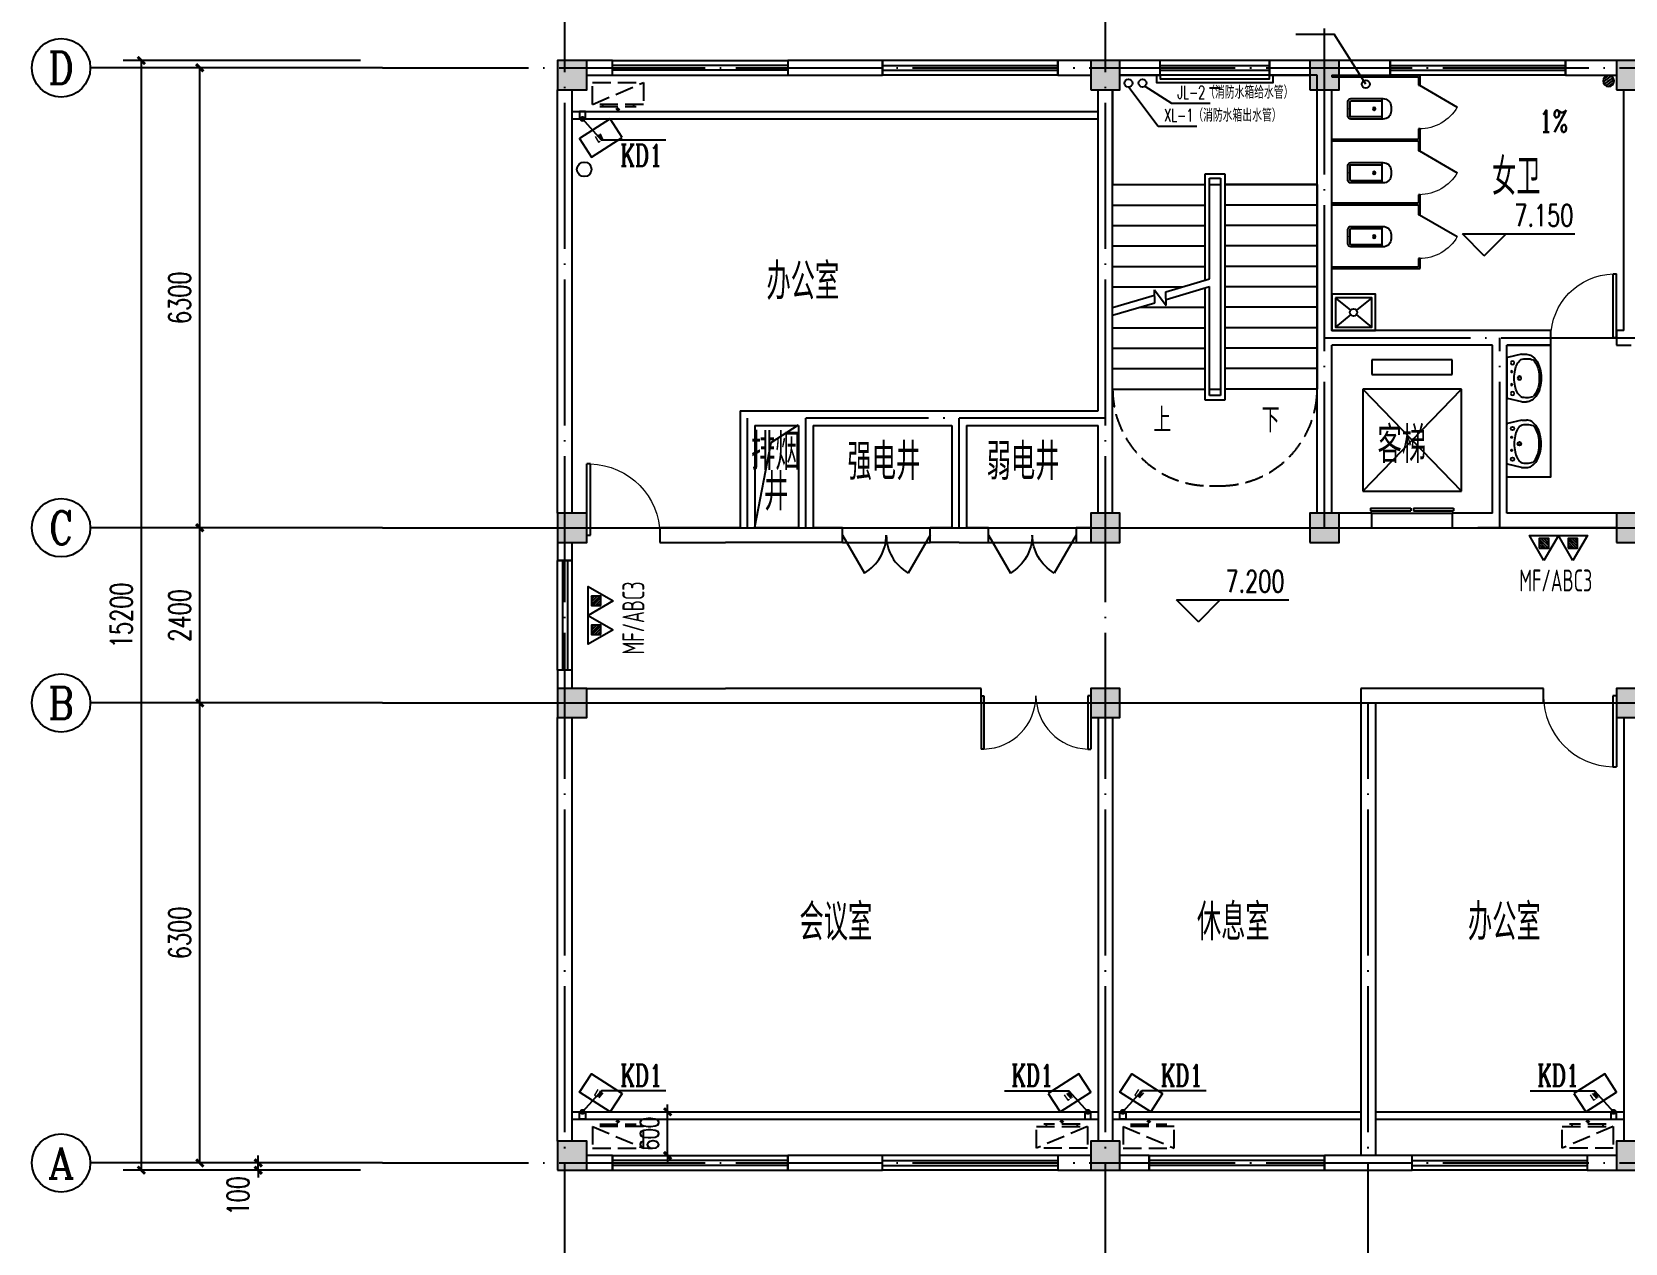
# Model space of a CAD drawing. Extents: x 6128144 to 12201635, y -1670122 to -706096.
# Drawn here: x 6437166 to 6458984, y -738884 to -722293 of the extents above; entities that cross this region are included whole.
import ezdxf
from ezdxf.enums import TextEntityAlignment as Align

# ---------------------------------------------------------------- set-up
doc = ezdxf.new("R2010")
doc.units = 0
doc.header["$LTSCALE"] = 1000
doc.header["$MEASUREMENT"] = 0
doc.linetypes.add('DASH', pattern=[0.35, 0.25, -0.1])
doc.linetypes.add('DOTE', pattern=[2.42, 2, -0.2, 0.02, -0.2])
doc.layers.get('0').update_dxf_attribs({"linetype": 'CONTINUOUS'})
doc.layers.get('Defpoints').update_dxf_attribs({"linetype": 'CONTINUOUS'})
for name, color, linetype in [('AXIS', 3, 'CONTINUOUS'), ('AXIS_TEXT', 7, 'CONTINUOUS'), ('COLUMN', 9, 'CONTINUOUS'), ('DIM_ELEV', 3, 'CONTINUOUS'), ('DIM_SYMB', 3, 'CONTINUOUS'), ('DOTE', 252, 'CONTINUOUS'), ('LATRINE', 6, 'CONTINUOUS'), ('LVTRY', 6, 'CONTINUOUS'), ('PUB_DIM', 3, 'CONTINUOUS'), ('PUB_HATCH', 8, 'CONTINUOUS'), ('PUB_TEXT', 7, 'CONTINUOUS'), ('STAIR', 5, 'CONTINUOUS'), ('TWT_LEAD', 3, 'CONTINUOUS'), ('VPIPE_DIM', 3, 'CONTINUOUS'), ('WALL', 2, 'CONTINUOUS'), ('WINDOW', 4, 'CONTINUOUS'), ('厨卫布置', 6, 'CONTINUOUS'), ('填充', 251, 'CONTINUOUS'), ('排水', 221, 'CONTINUOUS')]:
    doc.layers.add(name, color=color, linetype=linetype)
doc.styles.add('_TCH_AXIS', font='COMPLEX', dxfattribs={"bigfont": 'GBCBIG'})
doc.styles.add('_TCH_DIM', font='SIMPLEX', dxfattribs={"bigfont": 'GBCBIG'})
doc.styles.add('_TCH_DIM_T3', font='SIMPLEX', dxfattribs={"width": 0.705882, "bigfont": 'GBCBIG'})
doc.styles.add('_TCH_DIM_T3_T3', font='SIMPLEX', dxfattribs={"width": 0.705882, "bigfont": 'GBCBIG'})
doc.styles.add('_TCH_LABEL', font='COMPLEX', dxfattribs={"bigfont": 'GBCBIG'})
doc.styles.add('COMPLEX', font='COMPLEX')
doc.styles.add('DIM_FONT', font='SIMPLEX', dxfattribs={"width": 0.7, "bigfont": 'GBCBIG'})
doc.styles.add('schuco', font='sceie.shx', dxfattribs={"width": 0.7, "bigfont": 'sceic.shx'})
doc.styles.add('X02W-L0100$0$_TWT_SERIAL', font='SIMPLEX', dxfattribs={"width": 0.8, "height": 3.5, "bigfont": 'HZTXT'})
doc.styles.add('样式 1', font='sceie.shx', dxfattribs={"width": 0.7, "bigfont": 'sceic.shx'})
doc.dimstyles.new('_TCH_ARCH&&100', dxfattribs={"dimtxt": 297.5, "dimasz": 100, "dimexe": 250, "dimexo": 300, "dimgap": 126.25, "dimtad": 1, "dimdec": 0, "dimzin": 0, "dimdsep": 46, "dimtxsty": '_TCH_DIM_T3', "dimblk": 'ARCHTICK', "dimcen": 0.09, "dimclrt": 7, "dimazin": 2, "dimtfac": 1, "dimtdec": 0, "dimtix": 1, "dimtmove": 2, "dimatfit": 3, "dimfxl": 0, "dimtolj": 1, "dimtzin": 0, "dimarcsym": 0})
doc.dimstyles.new('_TCH_ARCH&&100$TCH&&100', dxfattribs={"dimtxt": 252.875, "dimasz": 100, "dimexe": 250, "dimexo": 300, "dimgap": 122.3125, "dimtad": 1, "dimdec": 0, "dimzin": 0, "dimdsep": 46, "dimtxsty": '_TCH_DIM_T3_T3', "dimblk": 'ARCHTICK', "dimcen": 0.09, "dimclrt": 7, "dimazin": 2, "dimtfac": 1, "dimtdec": 0, "dimtix": 1, "dimtmove": 2, "dimatfit": 3, "dimfxl": 0, "dimtolj": 1, "dimtzin": 0, "dimarcsym": 0})

# ---------------------------------------------------------------- blocks, each defined once
blk = doc.blocks.new('$lvtry$00000171')
at = {"layer": '排水'}
for p, q in [((-74, 11), (-11, 74)), ((-70, -27), (27, 70)), ((-53, -53), (53, 53)), ((-27, -70), (70, 27)), ((11, -74), (74, -11))]:
    blk.add_line(p, q, dxfattribs=at)
blk.add_circle((0, 0), 75, dxfattribs=at)
blk.add_point((0, 0), dxfattribs=at)
blk = doc.blocks.new('A$C2E081725')
at = {"linetype": 'DASH'}
for p, q in [((700, 94), (0, 394)), ((600, 64), (100, 64)), ((138, 94), (138, 64)), ((350, 8), (327, 39)), ((350, 49), (350, 0)), ((350, 8), (373, 39)), ((563, 94), (563, 64))]:
    blk.add_line(p, q, dxfattribs=at)
blk.add_lwpolyline([(0, 394), (0, 94), (700, 94), (700, 394)], close=True, dxfattribs=at)
blk = doc.blocks.new('$TCHSYS$APDOOR2D')
blk.add_line((0.5, 0), (0, 0.866))
at = {"lineweight": 13}
blk.add_arc((0.5, 0), 1, 120, 180, dxfattribs=at)
blk = doc.blocks.new('$lvtry$00000200')
at = {"color": 0}
for p, q in [((-110, -40), (-110, -470)), ((100, -30), (-100, -30)), ((110, -470), (110, -40))]:
    blk.add_line(p, q, dxfattribs=at)
blk.add_lwpolyline([(100, 0), (-100, 0, 0.414214), (-140, -40), (-140, -480, 0.414214), (-30, -590), (30, -590, 0.414214), (140, -480), (140, -40, 0.414214)], format="xyb", close=True, dxfattribs=at)
blk.add_lwpolyline([(140, -470), (-140, -470)], dxfattribs=at)
blk.add_circle((0, -359), 20, dxfattribs=at)
for centre, start, end in [((-100, -40), 90, 180), ((100, -40), 0, 90)]:
    blk.add_arc(centre, 10, start, end, dxfattribs=at)
for p in [(0, 0), (0, -359)]:
    blk.add_point(p, dxfattribs=at)
blk = doc.blocks.new('$plan$00000344')
for p, q in [((-280, -10), (-280, 0)), ((280, 0), (280, -10)), ((-251, -189), (-251, -186)), ((-248, -183), (-250, -185))]:
    blk.add_line(p, q)
for points in [[(-280, 0), (280, 0)], [(-326, -200), (-280, -5)], [(326, -204), (280, -5)]]:
    blk.add_lwpolyline(points)
for points in [[(-326, -200, 0.008223), (-326, -204, 0.149285)], [(253, -188, 0.098208), (193, -141, 0.066287), (110, -111, 0.052428), (0, -100, 0.052428), (-110, -111, 0.066287), (-193, -141, 0.093876), (-251, -186, 0.171377)], [(-326, -266, 0.149285), (-304, -337, 0.107079), (-231, -408, 0.075625), (-131, -450, 0.062436), (-1, -467, 0.062436), (130, -452, 0.075625), (230, -410, 0.107079), (304, -339, 0.149285), (326, -268, 0.005205), (326, -266, 0.086596)], [(-250, -358, 0.091341), (-193, -401, 0.066287), (-110, -431, 0.052428), (0, -442, 0.052428), (110, -431, 0.066287), (193, -401, 0.091756), (250, -358, 0.171377)]]:
    blk.add_lwpolyline(points, format="xyb")
at = {"flags": 128}
for points in [[(-326, -204), (-326, -268)], [(326, -204), (326, -268)]]:
    blk.add_lwpolyline(points, dxfattribs=at)
for points in [[(-253, -188, 0.172546), (-250, -358, 0.726395)], [(253, -188, -0.172546), (250, -358, -0.726395)]]:
    blk.add_lwpolyline(points, format="xyb", dxfattribs=at)
for centre, radius in [((-210, -75), 24), ((-210, -75), 24), ((-210, -75), 24), ((-90, -65), 10), ((0, -170), 25), ((90, -65), 10), ((210, -75), 24)]:
    blk.add_circle(centre, radius)
at = {"lineweight": 13}
blk.add_circle((0, -170), 15, dxfattribs=at)
blk.add_arc((-250, -186), 1, 131.3224, 180)
blk = doc.blocks.new('_LV12')
for p, q in [((-250, -50), (-39, -219)), ((39, -219), (250, -50)), ((-250, -450), (-39, -281)), ((39, -281), (250, -450))]:
    blk.add_line(p, q)
for points in [[(300, -500), (300, 0), (-300, 0), (-300, -500)], [(250, -450), (250, -50), (-250, -50), (-250, -450)]]:
    blk.add_lwpolyline(points, close=True)
blk.add_circle((0, -250), 50)
blk = doc.blocks.new('_AXISO')
blk.add_circle((0, 0), 0.5)
at = {"layer": 'AXIS_TEXT', "style": 'COMPLEX', "width": 1.041667}
blk.add_attdef('A', text='', height=0.56, dxfattribs=at).set_placement((-0.25, -0.28), (0.25, -0.28), align=Align.FIT)
blk = doc.blocks.new('_ArchTick')
at = {"color": 0, "linetype": 'ByBlock', "const_width": 0.4}
blk.add_lwpolyline([(-0.5, -0.5), (0.5, 0.5)], dxfattribs=at)
blk = doc.blocks.new('*D2775')
at = {"layer": 'Defpoints', "color": 0}
for p in [(6440266, -737785), (6441966, -737785), (6441966, -737885)]:
    blk.add_point(p, dxfattribs=at)
at = {"layer": 'PUB_DIM', "color": 0, "lineweight": -2}
for p, q in [((6441666, -737785), (6440016, -737785)), ((6440266, -737785), (6440266, -737685)), ((6440266, -737885), (6440266, -737785)), ((6441666, -737885), (6440016, -737885)), ((6440266, -737885), (6440266, -737985))]:
    blk.add_line(p, q, dxfattribs=at)
at = {"layer": 'PUB_DIM', "color": 0, "lineweight": -2, "xscale": 100, "yscale": 100, "zscale": 100}
for p, rotation in [((6440266, -737785), 270), ((6440266, -737885), 90)]:
    blk.add_blockref('_ArchTick', p, dxfattribs=dict(at, rotation=rotation))
at = {"layer": 'PUB_DIM', "color": 7, "insert": (6439991, -738235), "char_height": 297.5, "attachment_point": 5, "rotation": 90, "style": '_TCH_DIM_T3'}
blk.add_mtext('\\A1;100', dxfattribs=at)
blk = doc.blocks.new('_FZH')
blk.add_lwpolyline([(-0.5, -0.5), (0.5, -0.5), (0.5, 0.5), (-0.5, 0.5)], close=True)
at = {"layer": 'PUB_HATCH'}
blk.add_solid([(-0.5, -0.5), (0.5, -0.5), (-0.5, 0.5), (0.5, 0.5)], dxfattribs=at)
blk = doc.blocks.new('*D2947')
at = {"layer": 'AXIS', "color": 0, "lineweight": -2}
for p, q in [((6441666, -731485), (6439216, -731485)), ((6439466, -737785), (6439466, -731485)), ((6441666, -737785), (6439216, -737785))]:
    blk.add_line(p, q, dxfattribs=at)
at = {"layer": 'Defpoints', "color": 0}
for p in [(6439466, -731485), (6441966, -731485), (6441966, -737785)]:
    blk.add_point(p, dxfattribs=at)
at = {"layer": 'AXIS', "color": 0, "lineweight": -2, "xscale": 100, "yscale": 100, "zscale": 100}
for p, rotation in [((6439466, -731485), 90), ((6439466, -737785), 270)]:
    blk.add_blockref('_ArchTick', p, dxfattribs=dict(at, rotation=rotation))
at = {"layer": 'AXIS', "color": 7, "insert": (6439191, -734635), "char_height": 297.5, "attachment_point": 5, "rotation": 90, "style": '_TCH_DIM_T3'}
blk.add_mtext('\\A1;6300', dxfattribs=at)
blk = doc.blocks.new('*D2948')
at = {"layer": 'AXIS', "color": 0, "lineweight": -2}
for p, q in [((6441666, -729085), (6439216, -729085)), ((6439466, -731485), (6439466, -729085)), ((6441666, -731485), (6439216, -731485))]:
    blk.add_line(p, q, dxfattribs=at)
at = {"layer": 'Defpoints', "color": 0}
for p in [(6439466, -729085), (6441966, -729085), (6441966, -731485)]:
    blk.add_point(p, dxfattribs=at)
at = {"layer": 'AXIS', "color": 0, "lineweight": -2, "xscale": 100, "yscale": 100, "zscale": 100}
for p, rotation in [((6439466, -729085), 90), ((6439466, -731485), 270)]:
    blk.add_blockref('_ArchTick', p, dxfattribs=dict(at, rotation=rotation))
at = {"layer": 'AXIS', "color": 7, "insert": (6439191, -730285), "char_height": 297.5, "attachment_point": 5, "rotation": 90, "style": '_TCH_DIM_T3'}
blk.add_mtext('\\A1;2400', dxfattribs=at)
blk = doc.blocks.new('*D2949')
at = {"layer": 'AXIS', "color": 0, "lineweight": -2}
for p, q in [((6441666, -722785), (6439216, -722785)), ((6439466, -729085), (6439466, -722785)), ((6441666, -729085), (6439216, -729085))]:
    blk.add_line(p, q, dxfattribs=at)
at = {"layer": 'Defpoints', "color": 0}
for p in [(6439466, -722785), (6441966, -722785), (6441966, -729085)]:
    blk.add_point(p, dxfattribs=at)
at = {"layer": 'AXIS', "color": 0, "lineweight": -2, "xscale": 100, "yscale": 100, "zscale": 100}
for p, rotation in [((6439466, -722785), 90), ((6439466, -729085), 270)]:
    blk.add_blockref('_ArchTick', p, dxfattribs=dict(at, rotation=rotation))
at = {"layer": 'AXIS', "color": 7, "insert": (6439191, -725935), "char_height": 297.5, "attachment_point": 5, "rotation": 90, "style": '_TCH_DIM_T3'}
blk.add_mtext('\\A1;6300', dxfattribs=at)
blk = doc.blocks.new('*D2950')
at = {"layer": 'AXIS', "color": 0, "lineweight": -2}
for p, q in [((6441666, -722685), (6438416, -722685)), ((6438666, -737885), (6438666, -722685)), ((6441666, -737885), (6438416, -737885))]:
    blk.add_line(p, q, dxfattribs=at)
at = {"layer": 'Defpoints', "color": 0}
for p in [(6438666, -722685), (6441966, -722685), (6441966, -737885)]:
    blk.add_point(p, dxfattribs=at)
at = {"layer": 'AXIS', "color": 0, "lineweight": -2, "xscale": 100, "yscale": 100, "zscale": 100}
for p, rotation in [((6438666, -722685), 90), ((6438666, -737885), 270)]:
    blk.add_blockref('_ArchTick', p, dxfattribs=dict(at, rotation=rotation))
at = {"layer": 'AXIS', "color": 7, "insert": (6438391, -730285), "char_height": 297.5, "attachment_point": 5, "rotation": 90, "style": '_TCH_DIM_T3'}
blk.add_mtext('\\A1;15200', dxfattribs=at)
blk = doc.blocks.new('*D2962')
at = {"layer": 'Defpoints', "color": 0, "linetype": 'ByBlock'}
for p in [(6445600, -737085), (6445872, -737085), (6445600, -737685)]:
    blk.add_point(p, dxfattribs=at)
at = {"layer": 'PUB_DIM', "color": 0, "linetype": 'ByBlock', "lineweight": -2}
for p, q in [((6445872, -737085), (6445872, -736985)), ((6445872, -737685), (6445872, -737085)), ((6445900, -737085), (6446122, -737085)), ((6445872, -737685), (6445872, -737785)), ((6445900, -737685), (6446122, -737685))]:
    blk.add_line(p, q, dxfattribs=at)
at = {"layer": 'PUB_DIM', "color": 0, "linetype": 'ByBlock', "lineweight": -2, "xscale": 100, "yscale": 100, "zscale": 100}
for p, rotation in [((6445872, -737085), 270), ((6445872, -737685), 90)]:
    blk.add_blockref('_ArchTick', p, dxfattribs=dict(at, rotation=rotation))
at = {"layer": 'PUB_DIM', "color": 7, "linetype": 'ByBlock', "insert": (6445624, -737385), "char_height": 252.9, "attachment_point": 5, "rotation": 90, "style": '_TCH_DIM_T3_T3'}
blk.add_mtext('\\A1;600', dxfattribs=at)
blk = doc.blocks.new('$TCHSYS$LDOR22D')
for p, q in [((-0.517, 0.833), (-0.017, 0.833)), ((-0.517, 0.833), (-0.517, 0.667)), ((-0.017, 0.833), (-0.017, 0.667)), ((0.017, 0.833), (0.017, 0.667)), ((0.017, 0.833), (0.517, 0.833)), ((0.517, 0.833), (0.517, 0.667)), ((-0.517, 0.667), (-0.017, 0.667)), ((0.017, 0.667), (0.517, 0.667)), ((-0.5, 0.5), (0.5, 0.5))]:
    blk.add_line(p, q)
blk = doc.blocks.new('$ATTACHMENT$00000214')
h = blk.add_hatch()
h.set_pattern_fill('ANSI31', color=256, scale=200, style=0)
h.set_pattern_definition([(45, (-38543.802, -6842.639), (-17.67767, 17.67767), [])])
h.paths.add_polyline_path([(-65, 2), (65, 2), (65, -128), (-65, -128)])
for points in [[(0, 172), (-198, -172), (198, -172)], [(-65, 2), (65, 2), (65, -128), (-65, -128)]]:
    blk.add_lwpolyline(points, close=True)

msp = doc.modelspace()

# ---------------------------------------------------------------- linework, layer by layer
at = {"color": 0}
for p, q in [((6454472.9, -722324.2), (6455001.3, -722324.2)), ((6455432.6, -723009.3), (6455001.3, -722324.2)), ((6445116.5, -722885.3), (6445116.5, -722685.3)), ((6445116.5, -722685.3), (6447516.5, -722685.3)), ((6447516.5, -722752), (6445116.5, -722752)), ((6447516.5, -722818.7), (6445116.5, -722818.7)), ((6447516.5, -722685.3), (6447516.5, -722885.3)), ((6445116.5, -722885.3), (6447516.5, -722885.3)), ((6448266.6, -729185.3), (6448566.6, -729705)), ((6449466.6, -729185.3), (6449166.6, -729705)), ((6448816.5, -737885.3), (6448816.5, -737685.3)), ((6451216.5, -737685.3), (6448816.5, -737685.3)), ((6448816.5, -737752), (6451216.5, -737752)), ((6448816.5, -737818.7), (6451216.5, -737818.7)), ((6451216.5, -737685.3), (6451216.5, -737885.3)), ((6456066.5, -737885.3), (6456066.5, -737685.3)), ((6458466.5, -737685.3), (6456066.5, -737685.3)), ((6456066.5, -737752), (6458466.5, -737752)), ((6456066.5, -737818.7), (6458466.5, -737818.7)), ((6458466.5, -737685.3), (6458466.5, -737885.3)), ((6451216.5, -737885.3), (6448816.5, -737885.3)), ((6458466.5, -737885.3), (6456066.5, -737885.3))]:
    msp.add_line(p, q, dxfattribs=at)
at = {"color": 0, "extrusion": (0, 0, -1)}
for p, q in [((6448816.5, -722685.3), (6448816.5, -722885.3)), ((6451216.5, -722685.3), (6448816.5, -722685.3)), ((6448816.5, -722752), (6451216.5, -722752)), ((6448816.5, -722818.7), (6451216.5, -722818.7)), ((6451216.5, -722885.3), (6451216.5, -722685.3)), ((6455766.5, -722685.3), (6455766.5, -722885.3)), ((6458166.5, -722685.3), (6455766.5, -722685.3)), ((6455766.5, -722752), (6458166.5, -722752)), ((6455766.5, -722818.7), (6458166.5, -722818.7)), ((6458166.5, -722885.3), (6458166.5, -722685.3)), ((6451216.5, -722885.3), (6448816.5, -722885.3)), ((6458166.5, -722885.3), (6455766.5, -722885.3)), ((6450266.6, -729185.3), (6450566.6, -729705)), ((6451466.6, -729185.3), (6451166.6, -729705)), ((6445116.5, -737685.3), (6445116.5, -737885.3)), ((6445116.5, -737685.3), (6447516.5, -737685.3)), ((6447516.5, -737752), (6445116.5, -737752)), ((6447516.5, -737818.7), (6445116.5, -737818.7)), ((6447516.5, -737885.3), (6447516.5, -737685.3)), ((6452466.5, -737685.3), (6452466.5, -737885.3)), ((6452466.5, -737685.3), (6454866.5, -737685.3)), ((6454866.5, -737752), (6452466.5, -737752)), ((6454866.5, -737818.7), (6452466.5, -737818.7)), ((6454866.5, -737885.3), (6454866.5, -737685.3)), ((6445116.5, -737885.3), (6447516.5, -737885.3)), ((6452466.5, -737885.3), (6454866.5, -737885.3))]:
    msp.add_line(p, q, dxfattribs=at)
at = {"extrusion": (0, 0, -1)}
for p, q in [((6454116.5, -722685.3), (6452616.5, -722685.3)), ((6452616.5, -722885.3), (6452616.5, -722685.3)), ((6452616.5, -722752), (6454116.5, -722752)), ((6452616.5, -722818.7), (6454116.5, -722818.7)), ((6454116.5, -722885.3), (6454116.5, -722685.3)), ((6454116.5, -722885.3), (6452616.5, -722885.3)), ((6458821.5, -725607.8), (6458866.5, -725607.8)), ((6458821.5, -726485.3), (6458821.5, -725607.8)), ((6458866.5, -726485.3), (6458866.5, -725607.8)), ((6458866.5, -726485.3), (6458821.5, -726485.3)), ((6444816.5, -728210.3), (6444766.5, -728210.3)), ((6444766.5, -729185.3), (6444766.5, -728210.3)), ((6444816.5, -729185.3), (6444816.5, -728210.3)), ((6444766.5, -729185.3), (6444816.5, -729185.3)), ((6444366.5, -731035.3), (6444366.5, -729535.3)), ((6444566.5, -729535.3), (6444366.5, -729535.3)), ((6444433.2, -729535.3), (6444433.2, -731035.3)), ((6444499.8, -729535.3), (6444499.8, -731035.3)), ((6444566.5, -731035.3), (6444566.5, -729535.3)), ((6444566.5, -731035.3), (6444366.5, -731035.3))]:
    msp.add_line(p, q, dxfattribs=at)
at = {"color": 3}
for p, q in [((6452406.8, -723038.1), (6452773.4, -723271)), ((6452773.4, -723271), (6453301.8, -723271))]:
    msp.add_line(p, q, dxfattribs=at)
at = {"color": 1}
for p, q in [((6452189.1, -723049.2), (6452591.9, -723585.3)), ((6452591.9, -723585.3), (6453120.3, -723585.3))]:
    msp.add_line(p, q, dxfattribs=at)
at = {"color": 0, "linetype": 'DASH'}
for p, q in [((6453291.5, -723060.3), (6453441.5, -723060.3)), ((6453291.5, -728510.3), (6453441.5, -728510.3))]:
    msp.add_line(p, q, dxfattribs=at)
at = {"linetype": 'ByBlock'}
for p, q in [((6444566.5, -723485.3), (6451766.5, -723485.3)), ((6444566.5, -723485.3), (6451766.5, -723485.3)), ((6444566.5, -737085.3), (6448066.5, -737085.3)), ((6448066.5, -737085.3), (6451766.5, -737085.3)), ((6451966.5, -737085.3), (6455366.5, -737085.3)), ((6455566.5, -737085.3), (6458966.5, -737085.3))]:
    msp.add_line(p, q, dxfattribs=at)
for p, q in [((6450166.5, -731385.3), (6450166.5, -732116.6)), ((6450166.5, -731385.3), (6450204, -731385.3)), ((6450204, -731385.3), (6450204, -732116.6)), ((6451629, -731385.3), (6451629, -732116.6)), ((6451666.5, -731385.3), (6451629, -731385.3)), ((6451666.5, -731385.3), (6451666.5, -732116.6)), ((6458866.5, -731385.3), (6458816.5, -731385.3)), ((6458816.5, -731385.3), (6458816.5, -732360.3)), ((6458866.5, -731385.3), (6458866.5, -732360.3)), ((6450204, -732116.6), (6450166.5, -732116.6)), ((6451629, -732116.6), (6451666.5, -732116.6)), ((6458816.5, -732360.3), (6458866.5, -732360.3))]:
    msp.add_line(p, q)
at = {"color": 0}
for points in [[(6452566.5, -722885.3), (6452566.5, -722985.3), (6454166.5, -722985.3), (6454166.5, -722885.3)], [(6452616.5, -722885.3), (6452616.5, -722935.3), (6454116.5, -722935.3), (6454116.5, -722885.3)], [(6447066.5, -729075.7), (6447291.8, -727918.8), (6447666.5, -727675.7)]]:
    msp.add_lwpolyline(points, dxfattribs=at)
at = {"color": 1}
msp.add_circle((6452182.7, -722995.8), 53.8, dxfattribs=at)
at = {"color": 3}
msp.add_circle((6452374.6, -722995.1), 53.8, dxfattribs=at)
at = {"color": 0}
msp.add_circle((6455432.6, -723009.3), 53.8, dxfattribs=at)
msp.add_circle((6444730.8, -724175.9), 100)
at = {"lineweight": 13, "extrusion": (0, 0, -1)}
for centre, radius, start, end in [((-6458844, -726485.3), 877.5, 360, 88.53072), ((-6444791.5, -729185.3), 975, 91.46928, 180)]:
    msp.add_arc(centre, radius, start, end, dxfattribs=at)
at = {"color": 0, "linetype": 'DASH'}
for centre, start, end in [((6453291.5, -727185.3), 180, 270), ((6453441.5, -727185.3), 270, 360)]:
    msp.add_arc(centre, 1325, start, end, dxfattribs=at)
at = {"color": 0}
for centre, start, end in [((6448266.6, -729185.3), 300, 0), ((6449466.6, -729185.3), 180, 240)]:
    msp.add_arc(centre, 600, start, end, dxfattribs=at)
at = {"color": 0, "extrusion": (0, 0, -1)}
for centre, start, end in [((-6450266.6, -729185.3), 180, 240), ((-6451466.6, -729185.3), 300, 360)]:
    msp.add_arc(centre, 600, start, end, dxfattribs=at)
at = {"lineweight": 13}
for centre, radius, start, end in [((6450185.2, -731385.3), 731.2, 271.46928, 0), ((6451647.7, -731385.3), 731.2, 180, 268.53072), ((6458841.5, -731385.3), 975, 180, 268.53072)]:
    msp.add_arc(centre, radius, start, end, dxfattribs=at)
at = {"layer": 'AXIS', "color": 0}
for p, q in [((6441966.5, -722785.3), (6437966.5, -722785.3)), ((6441966.5, -729085.3), (6437966.5, -729085.3)), ((6441966.5, -731485.3), (6437966.5, -731485.3)), ((6441966.5, -737785.3), (6437966.5, -737785.3))]:
    msp.add_line(p, q, dxfattribs=at)
at = {"layer": 'DIM_ELEV', "color": 0}
for p, q in [((6457056, -725360.6), (6456756, -725060.6)), ((6456756, -725060.6), (6458296.3, -725060.6)), ((6457056, -725360.6), (6457356, -725060.6)), ((6453140.3, -730372.5), (6452840.3, -730072.5)), ((6452840.3, -730072.5), (6454380.6, -730072.5)), ((6453140.3, -730372.5), (6453440.3, -730072.5))]:
    msp.add_line(p, q, dxfattribs=at)
at = {"layer": 'DIM_SYMB'}
msp.add_lwpolyline([(6458218.2, -723447.4, 0, 0, 0), (6458407.4, -723282.4, 80, 0, 0), (6458633.6, -723085.2, 0, 0, 0)], format="xyseb", dxfattribs=at)
at = {"layer": 'DIM_SYMB', "const_width": 40}
for points in [[(6444719.9, -723500.2, 1), (6444693.1, -723470.5, 1)], [(6444719.9, -737070.5, 1), (6444693.1, -737100.2, 1)], [(6451613.1, -737070.5, 1), (6451639.9, -737100.2, 1)], [(6452119.9, -737070.5, 1), (6452093.1, -737100.2, 1)], [(6458813.1, -737070.5, 1), (6458839.9, -737100.2, 1)]]:
    msp.add_lwpolyline(points, format="xyb", close=True, dxfattribs=at)
at = {"layer": 'DIM_SYMB'}
for points in [[(6445849.1, -723775.2), (6444968.1, -723775.2), (6444706.5, -723485.3)], [(6445849.1, -736795.4), (6444968.1, -736795.4), (6444706.5, -737085.3)], [(6450483.8, -736795.4), (6451364.9, -736795.4), (6451626.5, -737085.3)], [(6453249.1, -736795.4), (6452368.1, -736795.4), (6452106.5, -737085.3)], [(6457683.8, -736795.4), (6458564.9, -736795.4), (6458826.5, -737085.3)]]:
    msp.add_lwpolyline(points, dxfattribs=at)
at = {"layer": 'DIM_SYMB', "color": 0}
for points in [[(6454104, -727325.3, 0, 0, 0), (6454104, -723635.3, 0, 0, 0), (6452629, -723635.3, 0, 0, 0), (6452629, -725485.3, 80, 0, 0), (6452629, -725785.3, 0, 0, 0)], [(6452629, -727325.3, 0, 0, 0), (6452629, -726365.3, 80, 0, 0), (6452629, -726065.3, 0, 0, 0)]]:
    msp.add_lwpolyline(points, format="xyseb", dxfattribs=at)
at = {"layer": 'DOTE', "linetype": 'DOTE'}
for p, q in [((6444466.5, -739785.3), (6444466.5, -720285.3)), ((6451866.5, -739785.3), (6451866.5, -720285.3)), ((6454866.5, -729085.3), (6454866.5, -720285.3)), ((6441966.5, -722785.3), (6468966.5, -722785.3)), ((6454866.5, -726485.3), (6463366.5, -726485.3)), ((6457266.5, -729085.3), (6457266.5, -726485.3)), ((6446966.5, -729085.3), (6446966.5, -727585.3)), ((6451866.5, -727585.3), (6447766.5, -727585.3)), ((6447766.5, -729085.3), (6447766.5, -727585.3)), ((6449866.5, -729085.3), (6449866.5, -727585.3)), ((6441966.5, -729085.3), (6468966.5, -729085.3)), ((6443566.5, -729085.3), (6467366.5, -729085.3)), ((6441966.5, -731485.3), (6468966.5, -731485.3)), ((6443566.5, -731485.3), (6467366.5, -731485.3)), ((6455466.5, -739785.3), (6455466.5, -731485.3)), ((6441966.5, -737785.3), (6468966.5, -737785.3))]:
    msp.add_line(p, q, dxfattribs=at)
at = {"layer": 'LATRINE'}
for p, q in [((6454966.5, -722885.3), (6456179, -722885.3)), ((6454966.5, -722885.3), (6454966.5, -722910.3)), ((6454966.5, -722910.3), (6456154, -722910.3)), ((6456154, -722910.3), (6456154, -723022.8)), ((6456154, -723022.8), (6456179, -723022.8)), ((6456179, -723022.8), (6456179, -722885.3)), ((6456179, -723622.8), (6456154, -723622.8)), ((6456154, -723622.8), (6456154, -723760.3)), ((6456179, -723772.8), (6456179, -723622.8)), ((6454966.5, -723760.3), (6456154, -723760.3)), ((6454966.5, -723760.3), (6454966.5, -723785.3)), ((6454966.5, -723785.3), (6456154, -723785.3)), ((6456154, -723785.3), (6456154, -723922.8)), ((6456179, -723922.8), (6456179, -723772.8)), ((6456154, -723922.8), (6456179, -723922.8)), ((6456179, -724522.8), (6456154, -724522.8)), ((6456154, -724522.8), (6456154, -724635.3)), ((6456179, -724647.8), (6456179, -724522.8)), ((6454966.5, -724635.3), (6456154, -724635.3)), ((6454966.5, -724635.3), (6454966.5, -724660.3)), ((6454966.5, -724660.3), (6456154, -724660.3)), ((6456154, -724660.3), (6456154, -724797.8)), ((6456179, -724797.8), (6456179, -724647.8)), ((6456154, -724797.8), (6456179, -724797.8)), ((6456179, -725397.8), (6456154, -725397.8)), ((6456154, -725397.8), (6456154, -725510.3)), ((6456179, -725535.3), (6456179, -725397.8)), ((6454966.5, -725510.3), (6456154, -725510.3)), ((6454966.5, -725510.3), (6454966.5, -725535.3)), ((6454966.5, -725535.3), (6456179, -725535.3))]:
    msp.add_line(p, q, dxfattribs=at)
msp.add_lwpolyline([(6457366.5, -728385.3), (6457966.5, -728385.3), (6457966.5, -726585.3), (6457366.5, -726585.3)], dxfattribs=at)
at = {"layer": 'STAIR', "linetype": 'ByBlock'}
for p, q in [((6454766.5, -722885.3), (6452066.5, -722885.3)), ((6454766.5, -724285.3), (6454766.5, -722885.3)), ((6451966.5, -723085.3), (6451966.5, -724285.3)), ((6451966.5, -726625.3), (6451966.5, -725902.8))]:
    msp.add_line(p, q, dxfattribs=at)
at = {"layer": 'STAIR', "color": 0}
for p, q in [((6454666.5, -722885.3), (6452066.5, -722885.3)), ((6451966.5, -723085.3), (6451966.5, -724385.3)), ((6454766.5, -724385.3), (6454766.5, -723085.3)), ((6453231.5, -725694.7), (6453231.5, -724235.3)), ((6453231.5, -724235.3), (6453501.5, -724235.3)), ((6453291.5, -725676.9), (6453291.5, -724295.3)), ((6453291.5, -724295.3), (6453441.5, -724295.3)), ((6453441.5, -724295.3), (6453441.5, -727275.3)), ((6453501.5, -724235.3), (6453501.5, -727335.3)), ((6451966.5, -726069.5), (6451966.5, -724385.3)), ((6451966.5, -724385.3), (6453231.5, -724385.3)), ((6451966.5, -724385.3), (6453231.5, -724385.3)), ((6453291.5, -725676.9), (6453291.5, -724385.3)), ((6453291.5, -724385.3), (6453441.5, -724385.3)), ((6453441.5, -724385.3), (6453441.5, -727185.3)), ((6454766.5, -724385.3), (6453501.5, -724385.3)), ((6453501.5, -724385.3), (6454766.5, -724385.3)), ((6454766.5, -724385.3), (6454766.5, -727185.3)), ((6451966.5, -724665.3), (6453231.5, -724665.3)), ((6454766.5, -724665.3), (6453501.5, -724665.3)), ((6451966.5, -724945.3), (6453231.5, -724945.3)), ((6454766.5, -724945.3), (6453501.5, -724945.3)), ((6451966.5, -725225.3), (6453231.5, -725225.3)), ((6454766.5, -725225.3), (6453501.5, -725225.3)), ((6451966.5, -725505.3), (6453231.5, -725505.3)), ((6454766.5, -725505.3), (6453501.5, -725505.3)), ((6451966.5, -725785.3), (6452925.5, -725785.3)), ((6452544.2, -726002.6), (6452539.5, -725824.2)), ((6452539.5, -725824.2), (6452699.5, -726040.4)), ((6452694.6, -725853.7), (6453291.5, -725676.9)), ((6452699.5, -726040.4), (6452694.6, -725853.7)), ((6452697.4, -725957.2), (6453291.5, -725781.2)), ((6453231.5, -727335.3), (6453231.5, -725799)), ((6453291.5, -727185.3), (6453291.5, -725781.2)), ((6453291.5, -727275.3), (6453291.5, -725781.2)), ((6454766.5, -725785.3), (6453501.5, -725785.3)), ((6451966.5, -726069.5), (6452541.5, -725899.1)), ((6451966.5, -726173.8), (6452544.2, -726002.6)), ((6451966.5, -726065.3), (6451980.4, -726065.3)), ((6452332.5, -726065.3), (6453231.5, -726065.3)), ((6454766.5, -726065.3), (6453501.5, -726065.3)), ((6451966.5, -727185.3), (6451966.5, -726173.8)), ((6451966.5, -726345.3), (6453231.5, -726345.3)), ((6454766.5, -726345.3), (6453501.5, -726345.3)), ((6451966.5, -726625.3), (6453231.5, -726625.3)), ((6454766.5, -726625.3), (6453501.5, -726625.3)), ((6451966.5, -726905.3), (6453231.5, -726905.3)), ((6454766.5, -726905.3), (6453501.5, -726905.3)), ((6451966.5, -727185.3), (6453231.5, -727185.3)), ((6453291.5, -727185.3), (6453441.5, -727185.3)), ((6454766.5, -727185.3), (6453501.5, -727185.3)), ((6453501.5, -727335.3), (6453231.5, -727335.3)), ((6453441.5, -727275.3), (6453291.5, -727275.3))]:
    msp.add_line(p, q, dxfattribs=at)
at = {"layer": 'STAIR'}
for p, q in [((6455516.5, -726785.3), (6455516.5, -726985.3)), ((6456616.5, -726785.3), (6455516.5, -726785.3)), ((6456616.5, -726985.3), (6456616.5, -726785.3)), ((6455391.5, -727185.3), (6455391.5, -728585.3)), ((6456741.5, -727185.3), (6455391.5, -727185.3)), ((6455391.5, -727185.3), (6456741.5, -728585.3)), ((6455391.5, -728585.3), (6456741.5, -727185.3)), ((6455516.5, -726985.3), (6456616.5, -726985.3)), ((6456741.5, -728585.3), (6456741.5, -727185.3)), ((6455391.5, -728585.3), (6456741.5, -728585.3))]:
    msp.add_line(p, q, dxfattribs=at)
at = {"layer": 'WALL', "linetype": 'ByBlock'}
for p, q in [((6445116.5, -722685.3), (6444766.5, -722685.3)), ((6445116.5, -722885.3), (6445116.5, -722685.3)), ((6448816.5, -722685.3), (6447516.5, -722685.3)), ((6447516.5, -722685.3), (6447516.5, -722885.3)), ((6448816.5, -722885.3), (6448816.5, -722685.3)), ((6451666.5, -722685.3), (6451216.5, -722685.3)), ((6451216.5, -722685.3), (6451216.5, -722885.3)), ((6452616.5, -722685.3), (6452066.5, -722685.3)), ((6452616.5, -722885.3), (6452616.5, -722685.3)), ((6454666.5, -722685.3), (6454116.5, -722685.3)), ((6454116.5, -722685.3), (6454116.5, -722885.3)), ((6455766.5, -722685.3), (6455066.5, -722685.3)), ((6455766.5, -722885.3), (6455766.5, -722685.3)), ((6458866.5, -722685.3), (6458166.5, -722685.3)), ((6458166.5, -722685.3), (6458166.5, -722885.3)), ((6444766.5, -722885.3), (6445116.5, -722885.3)), ((6447516.5, -722885.3), (6448816.5, -722885.3)), ((6451216.5, -722885.3), (6451666.5, -722885.3)), ((6452066.5, -722885.3), (6452616.5, -722885.3)), ((6454116.5, -722885.3), (6454666.5, -722885.3)), ((6455066.5, -722885.3), (6455766.5, -722885.3)), ((6458166.5, -722885.3), (6458866.5, -722885.3)), ((6444366.5, -728885.3), (6444366.5, -723085.3)), ((6444566.5, -728885.3), (6444566.5, -723085.3)), ((6451766.5, -727485.3), (6451766.5, -723085.3)), ((6451966.5, -727585.3), (6451966.5, -723085.3)), ((6454766.5, -726485.3), (6454766.5, -723085.3)), ((6454966.5, -726385.3), (6454966.5, -723085.3)), ((6458966.5, -726385.3), (6458966.5, -723085.3)), ((6454766.5, -728885.3), (6454766.5, -726485.3)), ((6456966.5, -726385.3), (6454966.5, -726385.3)), ((6457266.5, -726385.3), (6456966.5, -726385.3)), ((6457966.5, -726385.3), (6457266.5, -726385.3)), ((6457966.5, -726585.3), (6457966.5, -726385.3)), ((6458966.5, -726385.3), (6458866.5, -726385.3)), ((6458866.5, -726385.3), (6458866.5, -726585.3)), ((6456966.5, -726585.3), (6454966.5, -726585.3)), ((6454966.5, -728885.3), (6454966.5, -726585.3)), ((6457166.5, -726585.3), (6456966.5, -726585.3)), ((6457166.5, -728885.3), (6457166.5, -726585.3)), ((6457366.5, -728885.3), (6457366.5, -726585.3)), ((6457366.5, -726585.3), (6457966.5, -726585.3)), ((6458866.5, -726585.3), (6459066.5, -726585.3)), ((6446866.5, -727485.3), (6446866.5, -729085.3)), ((6446866.5, -727485.3), (6447766.5, -727485.3)), ((6447766.5, -727485.3), (6449866.5, -727485.3)), ((6449866.5, -727485.3), (6451766.5, -727485.3)), ((6451966.5, -728885.3), (6451966.5, -727585.3)), ((6447066.5, -727685.3), (6447066.5, -729085.3)), ((6447066.5, -727685.3), (6447666.5, -727685.3)), ((6447666.5, -727685.3), (6447666.5, -729085.3)), ((6447866.5, -727685.3), (6449766.5, -727685.3)), ((6447866.5, -727685.3), (6447866.5, -729085.3)), ((6449766.5, -727685.3), (6449766.5, -729085.3)), ((6449966.5, -727685.3), (6451766.5, -727685.3)), ((6449966.5, -727685.3), (6449966.5, -729085.3)), ((6451766.5, -728885.3), (6451766.5, -727685.3)), ((6455516.5, -728885.3), (6455066.5, -728885.3)), ((6455516.5, -729085.3), (6455516.5, -728885.3)), ((6456966.5, -728885.3), (6456616.5, -728885.3)), ((6456616.5, -728885.3), (6456616.5, -729085.3)), ((6457166.5, -728885.3), (6456966.5, -728885.3)), ((6458866.5, -728885.3), (6457366.5, -728885.3)), ((6446666.5, -729085.3), (6445766.5, -729085.3)), ((6445766.5, -729085.3), (6445766.5, -729285.3)), ((6446866.5, -729085.3), (6446666.5, -729085.3)), ((6447666.5, -729085.3), (6447066.5, -729085.3)), ((6448266.6, -729085.3), (6447866.5, -729085.3)), ((6448266.6, -729285.3), (6448266.6, -729085.3)), ((6449766.5, -729085.3), (6449466.6, -729085.3)), ((6449466.6, -729285.3), (6449466.6, -729085.3)), ((6450266.6, -729085.3), (6449966.5, -729085.3)), ((6450266.6, -729285.3), (6450266.6, -729085.3)), ((6451666.5, -729085.3), (6451466.6, -729085.3)), ((6451466.6, -729085.3), (6451466.6, -729285.3)), ((6455066.5, -729085.3), (6455516.5, -729085.3)), ((6456616.5, -729085.3), (6456966.5, -729085.3)), ((6457266.5, -729085.3), (6456966.5, -729085.3)), ((6458866.5, -729085.3), (6457266.5, -729085.3)), ((6444366.5, -729285.3), (6444366.5, -729535.3)), ((6444566.5, -729535.3), (6444566.5, -729285.3)), ((6445766.5, -729285.3), (6446666.5, -729285.3)), ((6446966.5, -729285.3), (6446666.5, -729285.3)), ((6447766.5, -729285.3), (6446966.5, -729285.3)), ((6448266.6, -729285.3), (6447766.5, -729285.3)), ((6449866.5, -729285.3), (6449466.6, -729285.3)), ((6449866.5, -729285.3), (6450266.6, -729285.3)), ((6451466.6, -729285.3), (6451666.5, -729285.3)), ((6444366.5, -729535.3), (6444566.5, -729535.3)), ((6444566.5, -731035.3), (6444366.5, -731035.3)), ((6444366.5, -731035.3), (6444366.5, -731285.3)), ((6444566.5, -731285.3), (6444566.5, -731035.3)), ((6444766.5, -731285.3), (6446666.5, -731285.3)), ((6450166.5, -731285.3), (6446666.5, -731285.3)), ((6450166.5, -731485.3), (6450166.5, -731285.3)), ((6457866.5, -731285.3), (6455366.5, -731285.3)), ((6455366.5, -731285.3), (6455366.5, -737685.3)), ((6457866.5, -731485.3), (6457866.5, -731285.3)), ((6444766.5, -731485.3), (6446666.5, -731485.3)), ((6446666.5, -731485.3), (6450166.5, -731485.3)), ((6455566.5, -731485.3), (6457866.5, -731485.3)), ((6455566.5, -731485.3), (6455566.5, -737685.3)), ((6444366.5, -737485.3), (6444366.5, -731685.3)), ((6444566.5, -737485.3), (6444566.5, -731685.3)), ((6451766.5, -731685.3), (6451766.5, -737485.3)), ((6451966.5, -731685.3), (6451966.5, -737485.3)), ((6458966.5, -731685.3), (6458966.5, -737485.3)), ((6445116.5, -737685.3), (6444766.5, -737685.3)), ((6445116.5, -737885.3), (6445116.5, -737685.3)), ((6448166.5, -737685.3), (6447516.5, -737685.3)), ((6447516.5, -737685.3), (6447516.5, -737885.3)), ((6448816.5, -737685.3), (6448166.5, -737685.3)), ((6448816.5, -737885.3), (6448816.5, -737685.3)), ((6451666.5, -737685.3), (6451216.5, -737685.3)), ((6451216.5, -737685.3), (6451216.5, -737885.3)), ((6452466.5, -737685.3), (6452066.5, -737685.3)), ((6452466.5, -737885.3), (6452466.5, -737685.3)), ((6455466.5, -737685.3), (6454866.5, -737685.3)), ((6454866.5, -737685.3), (6454866.5, -737885.3)), ((6455566.5, -737685.3), (6455366.5, -737685.3)), ((6456066.5, -737685.3), (6455466.5, -737685.3)), ((6456066.5, -737885.3), (6456066.5, -737685.3)), ((6458866.5, -737685.3), (6458466.5, -737685.3)), ((6458466.5, -737685.3), (6458466.5, -737885.3)), ((6444766.5, -737885.3), (6445116.5, -737885.3)), ((6447516.5, -737885.3), (6448166.5, -737885.3)), ((6448166.5, -737885.3), (6448816.5, -737885.3)), ((6451216.5, -737885.3), (6451666.5, -737885.3)), ((6452066.5, -737885.3), (6452466.5, -737885.3)), ((6454866.5, -737885.3), (6455466.5, -737885.3)), ((6455466.5, -737885.3), (6456066.5, -737885.3)), ((6458466.5, -737885.3), (6458866.5, -737885.3))]:
    msp.add_line(p, q, dxfattribs=at)
at = {"layer": 'WINDOW'}
for p, q in [((6448266.6, -729085.3), (6449466.6, -729085.3)), ((6450266.6, -729085.3), (6451466.6, -729085.3)), ((6448266.6, -729285.3), (6449466.6, -729285.3)), ((6450266.6, -729285.3), (6451466.6, -729285.3))]:
    msp.add_line(p, q, dxfattribs=at)
at = {"layer": '厨卫布置'}
for points in [[(6445249.3, -723737.7), (6445087.2, -723485.3), (6444666.5, -723755.6), (6444828.6, -724008)], [(6445249.3, -736832.9), (6445087.2, -737085.3), (6444666.5, -736815.1), (6444828.6, -736562.7)], [(6451083.7, -736832.9), (6451245.8, -737085.3), (6451666.5, -736815.1), (6451504.3, -736562.7)], [(6452649.3, -736832.9), (6452487.2, -737085.3), (6452066.5, -736815.1), (6452228.6, -736562.7)], [(6458283.7, -736832.9), (6458445.8, -737085.3), (6458866.5, -736815.1), (6458704.3, -736562.7)]]:
    msp.add_lwpolyline(points, close=True, dxfattribs=at)
at = {"layer": '填充', "linetype": 'DASH', "ltscale": 500}
for p, q in [((6444566.5, -723385.3), (6451766.5, -723385.3)), ((6444566.5, -723385.3), (6451766.5, -723385.3)), ((6444566.5, -737185.3), (6448066.5, -737185.3)), ((6448066.5, -737185.3), (6451766.5, -737185.3)), ((6451966.5, -737185.3), (6455366.5, -737185.3)), ((6455566.5, -737185.3), (6458966.5, -737185.3))]:
    msp.add_line(p, q, dxfattribs=at)
at = {"layer": '排水'}
for points in [[(6444746.5, -723385.3), (6444666.5, -723385.3), (6444666.5, -723485.3), (6444746.5, -723485.3)], [(6444746.5, -737185.3), (6444666.5, -737185.3), (6444666.5, -737085.3), (6444746.5, -737085.3)], [(6451586.5, -737185.3), (6451666.5, -737185.3), (6451666.5, -737085.3), (6451586.5, -737085.3)], [(6452146.5, -737185.3), (6452066.5, -737185.3), (6452066.5, -737085.3), (6452146.5, -737085.3)], [(6458786.5, -737185.3), (6458866.5, -737185.3), (6458866.5, -737085.3), (6458786.5, -737085.3)]]:
    msp.add_lwpolyline(points, close=True, dxfattribs=at)

# ---------------------------------------------------------------- block references
at = {"layer": 'AXIS', "color": 0}
ref = msp.add_blockref('_AXISO', (6437566.5, -722785.3), dxfattribs=dict(at, xscale=800, yscale=800, zscale=800))
ref.add_attrib('A', 'D', dxfattribs={"layer": 'AXIS_TEXT', "color": 0, "height": 435.3, "style": '_TCH_AXIS'}).set_placement((6437390.3, -723003), (6437742.7, -723003), align=Align.FIT)
ref = msp.add_blockref('_AXISO', (6437566.5, -729085.3), dxfattribs=dict(at, xscale=800, yscale=800, zscale=800))
ref.add_attrib('A', 'C', dxfattribs={"layer": 'AXIS_TEXT', "color": 0, "height": 455.7, "style": '_TCH_AXIS'}).set_placement((6437403.7, -729313.2), (6437729.2, -729313.2), align=Align.FIT)
ref = msp.add_blockref('_AXISO', (6437566.5, -731485.3), dxfattribs=dict(at, xscale=800, yscale=800, zscale=800))
ref.add_attrib('A', 'B', dxfattribs={"layer": 'AXIS_TEXT', "color": 0, "height": 435.3, "style": '_TCH_AXIS'}).set_placement((6437390.3, -731703), (6437742.7, -731703), align=Align.FIT)
ref = msp.add_blockref('_AXISO', (6437566.5, -737785.3), dxfattribs=dict(at, xscale=800, yscale=800, zscale=800))
ref.add_attrib('A', 'A', dxfattribs={"layer": 'AXIS_TEXT', "color": 0, "height": 425.2, "style": '_TCH_AXIS'}).set_placement((6437384.3, -737997.9), (6437748.7, -737997.9), align=Align.FIT)
at = {"layer": 'COLUMN', "linetype": 'ByBlock', "xscale": 400, "yscale": 400, "zscale": 400}
for p in [(6444566.5, -722885.3), (6451866.5, -722885.3), (6454866.5, -722885.3), (6459066.5, -722885.3), (6444566.5, -729085.3), (6451866.5, -729085.3), (6454866.5, -729085.3), (6459066.5, -729085.3), (6444566.5, -731485.3), (6451866.5, -731485.3), (6459066.5, -731485.3), (6444566.5, -737685.3), (6451866.5, -737685.3), (6459066.5, -737685.3)]:
    msp.add_blockref('_FZH', p, dxfattribs=at)
at = {"layer": 'LATRINE', "xscale": -600, "yscale": 600, "zscale": 25, "rotation": 270}
for p in [(6456166.5, -723322.8), (6456166.5, -724222.8), (6456166.5, -725097.8)]:
    msp.add_blockref('$TCHSYS$APDOOR2D', p, dxfattribs=at)
at = {"layer": 'LATRINE', "yscale": -1, "rotation": 270}
msp.add_blockref('$plan$00000344', (6457366.5, -727035.3), dxfattribs=at)
at = {"layer": 'LATRINE', "rotation": 90}
msp.add_blockref('$plan$00000344', (6457366.5, -727935.3), dxfattribs=at)
at = {"layer": 'LVTRY', "yscale": -1}
for name, p, rotation in [('$lvtry$00000171', (6458758.2, -722965.3), 81.34549654432699), ('$lvtry$00000200', (6455188.6, -723347.8), 270), ('$lvtry$00000200', (6455188.6, -724222.8), 270), ('$lvtry$00000200', (6455188.6, -725097.8), 270)]:
    msp.add_blockref(name, p, dxfattribs=dict(at, rotation=rotation))
at = {"layer": 'LVTRY', "rotation": 180}
msp.add_blockref('_LV12', (6455266.5, -726385.3), dxfattribs=at)
at = {"layer": 'VPIPE_DIM', "color": 7, "linetype": 'Continuous', "xscale": -1}
for p, rotation in [((6457872.5, -729360.9), 180), ((6458269.2, -729360.9), 180), ((6444956.5, -730087), 270), ((6444956.5, -730483.7), 270)]:
    msp.add_blockref('$ATTACHMENT$00000214', p, dxfattribs=dict(at, rotation=rotation))
at = {"layer": 'WINDOW', "xscale": -1100, "yscale": -199.9999999713618, "zscale": -1100, "rotation": 180.0000000066065}
msp.add_blockref('$TCHSYS$LDOR22D', (6456066.5, -728985.3), dxfattribs=at)
at = {"layer": '厨卫布置', "xscale": -1}
msp.add_blockref('A$C2E081725', (6445542.5, -723380.8), dxfattribs=at)
at = {"layer": '厨卫布置', "rotation": 180}
for p in [(6445542.5, -737189.8), (6452810.4, -737189.8)]:
    msp.add_blockref('A$C2E081725', p, dxfattribs=at)
at = {"layer": '厨卫布置', "xscale": -1, "rotation": 180}
for p in [(6450922.5, -737189.8), (6458122.5, -737189.8)]:
    msp.add_blockref('A$C2E081725', p, dxfattribs=at)

# ---------------------------------------------------------------- texts
at = {"style": 'schuco', "width": 0.7}
for s, p in [('女卫', (6457161.2, -724527.9)), ('办公室', (6447225.7, -725961.7)), ('排烟', (6447015.4, -728295.5)), ('客梯', (6455593.6, -728200)), ('强电井', (6448335.3, -728429.2)), ('弱电井', (6450240.3, -728429.2)), ('井', (6447191.8, -728845.4)), ('会议室', (6447677.9, -734737)), ('休息室', (6453120.1, -734737)), ('办公室', (6456831.7, -734737))]:
    msp.add_text(s, height=500, dxfattribs=at).set_placement(p)
at = {"layer": 'PUB_TEXT', "width": 0.705882}
for s, style, p in [('1%', '_TCH_AXIS', (6457809.1, -723665.1)), ('KD1', '_TCH_LABEL', (6445223.8, -724132.8)), ('KD1', '_TCH_LABEL', (6445223.8, -736735.4)), ('KD1', '_TCH_LABEL', (6450579.1, -736735.4)), ('KD1', '_TCH_LABEL', (6452623.8, -736735.4)), ('KD1', '_TCH_LABEL', (6457779.1, -736735.4))]:
    msp.add_text(s, height=297.5, dxfattribs=dict(at, style=style)).set_placement(p)
at = {"layer": 'PUB_TEXT', "color": 0, "style": '_TCH_DIM', "width": 0.705882}
for s, p in [('7.150', (6457466.3, -724955.6)), ('7.200', (6453510.6, -729967.5))]:
    msp.add_text(s, height=297.5, dxfattribs=at).set_placement(p)
at = {"layer": 'PUB_TEXT', "color": 0, "style": '_TCH_DIM'}
for s, p in [('上', (6452524.7, -727780.3)), ('下', (6454009, -727780.3))]:
    msp.add_text(s, height=337.6, dxfattribs=at).set_placement(p)
at = {"layer": 'PUB_TEXT', "color": 7, "style": '样式 1', "width": 0.7}
msp.add_text('MF/ABC3', height=300, dxfattribs=at).set_placement((6457535.2, -729957.4))
msp.add_text('MF/ABC3', height=300, rotation=90, dxfattribs=at).set_placement((6445553, -730821))
at = {"layer": 'TWT_LEAD', "color": 3, "style": 'X02W-L0100$0$_TWT_SERIAL', "width": 0.64}
msp.add_text('JL-2（消防水箱给水管）', height=175, dxfattribs=at).set_placement((6452853.7, -723208))
at = {"layer": 'TWT_LEAD', "color": 1, "style": 'X02W-L0100$0$_TWT_SERIAL', "width": 0.64}
msp.add_text('XL-1（消防水箱出水管）', height=175, dxfattribs=at).set_placement((6452672.2, -723522.4))
at = {"layer": '厨卫布置', "style": 'DIM_FONT', "width": 0.494118}
for rotation, p in [(32.71669, (6444919.5, -723808.5)), (327.28331, (6444862.5, -736850.9)), (327.28331, (6452262.5, -736850.9)), (32.71669, (6451345.4, -736931.2)), (32.71669, (6458545.4, -736931.2))]:
    msp.add_text('LW', height=89.65, rotation=rotation, dxfattribs=at).set_placement(p)

# ---------------------------------------------------------------- dimensions: what is measured, and where the dimension line sits
at = {"layer": 'AXIS', "color": 0}
for p1, p2, distance, picture, middle in [((6441966.5, -737885.3), (6441966.5, -722685.3), 3300, '*D2950', (6438391.5, -730285.3)), ((6441966.5, -729085.3), (6441966.5, -722785.3), 2500, '*D2949', (6439191.5, -725935.3)), ((6441966.5, -731485.3), (6441966.5, -729085.3), 2500, '*D2948', (6439191.5, -730285.3)), ((6441966.5, -737785.3), (6441966.5, -731485.3), 2500, '*D2947', (6439191.5, -734635.3))]:
    dim = msp.add_aligned_dim(p1=p1, p2=p2, distance=distance, dimstyle='_TCH_ARCH&&100', dxfattribs=at)
    dim.commit()
    dim.dimension.update_dxf_attribs({"geometry": picture, "text_midpoint": middle})
at = {"layer": 'PUB_DIM', "linetype": 'ByBlock'}
dim = msp.add_aligned_dim(p1=(6445600.1, -737685.3), p2=(6445600.1, -737085.3), distance=-272.2, dimstyle='_TCH_ARCH&&100$TCH&&100', dxfattribs=at)
dim.commit()
dim.dimension.update_dxf_attribs({"geometry": '*D2962', "text_midpoint": (6445623.5, -737385.3)})
at = {"layer": 'PUB_DIM', "color": 0}
dim = msp.add_linear_dim(base=(6440266.5, -737785.3), p1=(6441966.5, -737885.3), p2=(6441966.5, -737785.3), angle=90, dimstyle='_TCH_ARCH&&100', dxfattribs=at)
dim.commit()
dim.dimension.update_dxf_attribs({"geometry": '*D2775', "text_midpoint": (6439991.5, -738235.3), "dimtype": 161})

doc.saveas('drawing.dxf')
